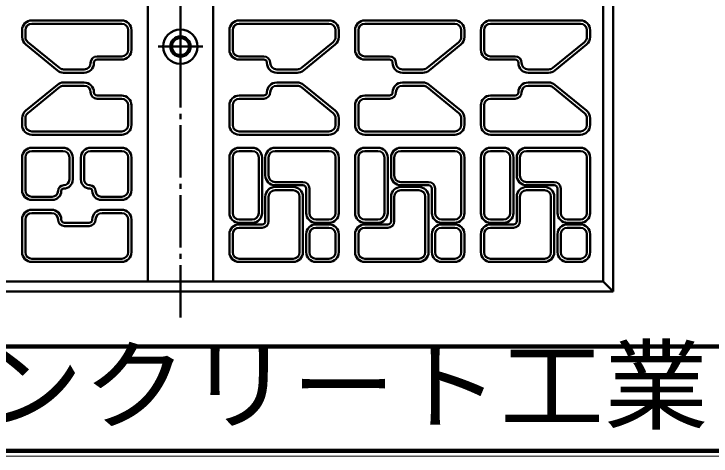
# Model space of a CAD drawing. Units: millimetres, scale not verified. Extents: x 100 to 4105, y 100 to 2870.
# Drawn here: x 647 to 1314, y 100 to 523 of the extents above; entities that cross this region are included whole.
import ezdxf
from ezdxf.enums import TextEntityAlignment as Align

# ---------------------------------------------------------------- set-up
doc = ezdxf.new("R2010")
doc.units = ezdxf.units.MM
doc.header["$LTSCALE"] = 5
doc.linetypes.add('USER2', pattern=[13.4, 10, -1.2, 1, -1.2])
doc.layers.add('V-nasSTD', color=7, linetype='Continuous', lineweight=50)
doc.styles.add('ＭＳ ゴシック', font='')
doc.styles.get('ＭＳ ゴシック').set_extended_font_data('MS Gothic')

msp = doc.modelspace()

# ---------------------------------------------------------------- linework, layer by layer
at = {"layer": 'V-nasSTD', "linetype": 'USER2'}
for p, q in [((806.455, 232.725), (806.455, 1837.413)), ((806.455, 513.506), (806.455, 470.694)), ((785.049, 492.1), (827.861, 492.1))]:
    msp.add_line(p, q, dxfattribs=at)
at = {"layer": 'V-nasSTD'}
for p, q in [((1220.517, 257.725), (1220.517, 1812.413)), ((775.205, 267.1), (775.205, 1803.038)), ((837.705, 267.1), (837.705, 1803.038)), ((1211.142, 267.1), (1211.142, 1803.038)), ((664.267, 517.1), (750.205, 517.1)), ((664.267, 513.975), (750.205, 513.975)), ((948.642, 517.1), (862.705, 517.1)), ((948.642, 513.975), (862.705, 513.975)), ((1068.955, 517.1), (983.017, 517.1)), ((1068.955, 513.975), (983.017, 513.975)), ((1189.267, 517.1), (1103.33, 517.1)), ((1189.267, 513.975), (1103.33, 513.975)), ((654.892, 501.312), (654.892, 507.725)), ((658.017, 507.725), (658.017, 501.312)), ((756.455, 488.975), (756.455, 507.725)), ((759.58, 488.975), (759.58, 507.725)), ((853.33, 507.725), (853.33, 488.975)), ((856.455, 507.725), (856.455, 488.975)), ((954.892, 501.312), (954.892, 507.725)), ((958.017, 507.725), (958.017, 501.312)), ((973.642, 507.725), (973.642, 488.975)), ((976.767, 507.725), (976.767, 488.975)), ((1075.205, 501.312), (1075.205, 507.725)), ((1078.33, 507.725), (1078.33, 501.312)), ((1093.955, 507.725), (1093.955, 488.975)), ((1097.08, 507.725), (1097.08, 488.975)), ((1195.517, 501.312), (1195.517, 507.725)), ((1198.642, 507.725), (1198.642, 501.312)), ((688.687, 469.219), (658.331, 494.056)), ((690.666, 471.638), (660.31, 496.475)), ((952.6, 496.475), (922.244, 471.638)), ((954.579, 494.056), (924.223, 469.219)), ((1072.913, 496.475), (1042.557, 471.638)), ((1074.891, 494.056), (1044.535, 469.219)), ((1193.225, 496.475), (1162.869, 471.638)), ((1195.204, 494.056), (1164.848, 469.219)), ((750.205, 482.725), (726.767, 482.725)), ((862.705, 482.725), (886.142, 482.725)), ((983.017, 482.725), (1006.455, 482.725)), ((1103.33, 482.725), (1126.767, 482.725)), ((750.205, 479.6), (726.767, 479.6)), ((862.705, 479.6), (886.142, 479.6)), ((983.017, 479.6), (1006.455, 479.6)), ((1103.33, 479.6), (1126.767, 479.6)), ((694.623, 470.225), (714.267, 470.225)), ((714.267, 467.1), (694.623, 467.1)), ((918.286, 470.225), (898.642, 470.225)), ((918.286, 467.1), (898.642, 467.1)), ((1038.599, 470.225), (1018.955, 470.225)), ((1038.599, 467.1), (1018.955, 467.1)), ((1158.911, 470.225), (1139.267, 470.225)), ((1158.911, 467.1), (1139.267, 467.1)), ((658.331, 430.769), (688.687, 455.606)), ((694.623, 457.725), (714.267, 457.725)), ((694.623, 454.6), (714.267, 454.6)), ((898.642, 457.725), (918.286, 457.725)), ((918.286, 454.6), (898.642, 454.6)), ((924.223, 455.606), (954.579, 430.769)), ((1018.955, 457.725), (1038.599, 457.725)), ((1038.599, 454.6), (1018.955, 454.6)), ((1044.535, 455.606), (1074.891, 430.769)), ((1139.267, 457.725), (1158.911, 457.725)), ((1158.911, 454.6), (1139.267, 454.6)), ((1164.848, 455.606), (1195.204, 430.769)), ((660.31, 428.351), (690.666, 453.187)), ((922.244, 453.187), (952.6, 428.351)), ((1042.557, 453.187), (1072.913, 428.351)), ((1162.869, 453.187), (1193.225, 428.351)), ((750.205, 445.225), (726.767, 445.225)), ((750.205, 442.1), (726.767, 442.1)), ((862.705, 445.225), (886.142, 445.225)), ((862.705, 442.1), (886.142, 442.1)), ((983.017, 445.225), (1006.455, 445.225)), ((983.017, 442.1), (1006.455, 442.1)), ((1103.33, 445.225), (1126.767, 445.225)), ((1103.33, 442.1), (1126.767, 442.1)), ((756.455, 417.1), (756.455, 435.85)), ((759.58, 417.1), (759.58, 435.85)), ((853.33, 435.85), (853.33, 417.1)), ((856.455, 435.85), (856.455, 417.1)), ((973.642, 435.85), (973.642, 417.1)), ((976.767, 435.85), (976.767, 417.1)), ((1093.955, 435.85), (1093.955, 417.1)), ((1097.08, 435.85), (1097.08, 417.1)), ((654.892, 417.1), (654.892, 423.513)), ((658.017, 423.513), (658.017, 417.1)), ((954.892, 417.1), (954.892, 423.513)), ((958.017, 423.513), (958.017, 417.1)), ((1075.205, 417.1), (1075.205, 423.513)), ((1078.33, 423.513), (1078.33, 417.1)), ((1195.517, 417.1), (1195.517, 423.513)), ((1198.642, 423.513), (1198.642, 417.1)), ((664.267, 410.85), (750.205, 410.85)), ((664.267, 407.725), (750.205, 407.725)), ((948.642, 410.85), (862.705, 410.85)), ((948.642, 407.725), (862.705, 407.725)), ((1068.955, 410.85), (983.017, 410.85)), ((1068.955, 407.725), (983.017, 407.725)), ((1189.267, 410.85), (1103.33, 410.85)), ((1189.267, 407.725), (1103.33, 407.725)), ((664.267, 395.225), (693.955, 395.225)), ((720.517, 395.225), (750.205, 395.225)), ((875.205, 395.225), (862.705, 395.225)), ((948.642, 395.225), (897.08, 395.225)), ((995.517, 395.225), (983.017, 395.225)), ((1068.955, 395.225), (1017.392, 395.225)), ((1115.83, 395.225), (1103.33, 395.225)), ((1189.267, 395.225), (1137.705, 395.225)), ((693.955, 392.1), (664.267, 392.1)), ((750.205, 392.1), (720.517, 392.1)), ((875.205, 392.1), (862.705, 392.1)), ((948.642, 392.1), (897.08, 392.1)), ((995.517, 392.1), (983.017, 392.1)), ((1068.955, 392.1), (1017.392, 392.1)), ((1115.83, 392.1), (1103.33, 392.1)), ((1189.267, 392.1), (1137.705, 392.1)), ((654.892, 354.6), (654.892, 385.85)), ((658.017, 385.85), (658.017, 354.6)), ((700.205, 364.756), (700.205, 385.85)), ((703.33, 364.756), (703.33, 385.85)), ((711.142, 364.756), (711.142, 385.85)), ((714.267, 385.85), (714.267, 364.756)), ((756.455, 354.6), (756.455, 385.85)), ((759.58, 354.6), (759.58, 385.85)), ((853.33, 332.725), (853.33, 385.85)), ((856.455, 385.85), (856.455, 332.725)), ((881.455, 332.725), (881.455, 385.85)), ((884.58, 332.725), (884.58, 385.85)), ((887.705, 385.85), (887.705, 368.663)), ((890.83, 385.85), (890.83, 368.663)), ((954.892, 332.725), (954.892, 385.85)), ((958.017, 332.725), (958.017, 385.85)), ((973.642, 332.725), (973.642, 385.85)), ((976.767, 385.85), (976.767, 332.725)), ((1001.767, 332.725), (1001.767, 385.85)), ((1004.892, 332.725), (1004.892, 385.85)), ((1008.017, 385.85), (1008.017, 368.663)), ((1011.142, 385.85), (1011.142, 368.663)), ((1075.205, 332.725), (1075.205, 385.85)), ((1078.33, 332.725), (1078.33, 385.85)), ((1093.955, 332.725), (1093.955, 385.85)), ((1097.08, 385.85), (1097.08, 332.725)), ((1122.08, 332.725), (1122.08, 385.85)), ((1125.205, 332.725), (1125.205, 385.85)), ((1128.33, 385.85), (1128.33, 368.663)), ((1131.455, 385.85), (1131.455, 368.663)), ((1195.517, 332.725), (1195.517, 385.85)), ((1198.642, 332.725), (1198.642, 385.85)), ((897.08, 362.413), (923.642, 362.413)), ((1017.392, 362.413), (1043.955, 362.413)), ((1137.705, 362.413), (1164.267, 362.413)), ((897.08, 359.288), (923.642, 359.288)), ((914.267, 357.725), (897.08, 357.725)), ((914.267, 354.6), (897.08, 354.6)), ((926.767, 332.725), (926.767, 356.163)), ((929.892, 356.163), (929.892, 332.725)), ((1017.392, 359.288), (1043.955, 359.288)), ((1034.58, 357.725), (1017.392, 357.725)), ((1034.58, 354.6), (1017.392, 354.6)), ((1047.08, 332.725), (1047.08, 356.163)), ((1050.205, 356.163), (1050.205, 332.725)), ((1137.705, 359.288), (1164.267, 359.288)), ((1154.892, 357.725), (1137.705, 357.725)), ((1154.892, 354.6), (1137.705, 354.6)), ((1167.392, 332.725), (1167.392, 356.163)), ((1170.517, 356.163), (1170.517, 332.725)), ((664.267, 348.35), (683.799, 348.35)), ((730.674, 348.35), (750.205, 348.35)), ((887.705, 324.913), (887.705, 348.35)), ((890.83, 348.35), (890.83, 324.913)), ((920.517, 295.225), (920.517, 348.35)), ((923.642, 295.225), (923.642, 348.35)), ((1008.017, 324.913), (1008.017, 348.35)), ((1011.142, 348.35), (1011.142, 324.913)), ((1040.83, 295.225), (1040.83, 348.35)), ((1043.955, 295.225), (1043.955, 348.35)), ((1128.33, 324.913), (1128.33, 348.35)), ((1131.455, 348.35), (1131.455, 324.913)), ((1161.142, 295.225), (1161.142, 348.35)), ((1164.267, 295.225), (1164.267, 348.35)), ((664.267, 345.225), (683.799, 345.225)), ((730.674, 345.225), (750.205, 345.225)), ((664.267, 335.85), (683.017, 335.85)), ((731.455, 335.85), (750.205, 335.85)), ((664.267, 332.725), (683.017, 332.725)), ((731.455, 332.725), (750.205, 332.725)), ((654.892, 295.225), (654.892, 326.475)), ((658.017, 326.475), (658.017, 295.225)), ((695.517, 323.35), (718.955, 323.35)), ((756.455, 295.225), (756.455, 326.475)), ((759.58, 295.225), (759.58, 326.475)), ((862.705, 326.475), (875.205, 326.475)), ((875.205, 323.35), (862.705, 323.35)), ((862.705, 321.788), (884.58, 321.788)), ((936.142, 326.475), (948.642, 326.475)), ((948.642, 323.35), (936.142, 323.35)), ((948.642, 321.788), (936.142, 321.788)), ((983.017, 326.475), (995.517, 326.475)), ((995.517, 323.35), (983.017, 323.35)), ((983.017, 321.788), (1004.892, 321.788)), ((1056.455, 326.475), (1068.955, 326.475)), ((1068.955, 323.35), (1056.455, 323.35)), ((1068.955, 321.788), (1056.455, 321.788)), ((1103.33, 326.475), (1115.83, 326.475)), ((1115.83, 323.35), (1103.33, 323.35)), ((1103.33, 321.788), (1125.205, 321.788)), ((1176.767, 326.475), (1189.267, 326.475)), ((1189.267, 323.35), (1176.767, 323.35)), ((1189.267, 321.788), (1176.767, 321.788)), ((695.517, 320.225), (718.955, 320.225)), ((862.705, 318.663), (884.58, 318.663)), ((948.642, 318.663), (936.142, 318.663)), ((983.017, 318.663), (1004.892, 318.663)), ((1068.955, 318.663), (1056.455, 318.663)), ((1103.33, 318.663), (1125.205, 318.663)), ((1189.267, 318.663), (1176.767, 318.663)), ((853.33, 295.225), (853.33, 312.413)), ((856.455, 312.413), (856.455, 295.225)), ((926.767, 295.225), (926.767, 312.413)), ((929.892, 312.413), (929.892, 295.225)), ((954.892, 295.225), (954.892, 312.413)), ((958.017, 295.225), (958.017, 312.413)), ((973.642, 295.225), (973.642, 312.413)), ((976.767, 312.413), (976.767, 295.225)), ((1047.08, 295.225), (1047.08, 312.413)), ((1050.205, 312.413), (1050.205, 295.225)), ((1075.205, 295.225), (1075.205, 312.413)), ((1078.33, 295.225), (1078.33, 312.413)), ((1093.955, 295.225), (1093.955, 312.413)), ((1097.08, 312.413), (1097.08, 295.225)), ((1167.392, 295.225), (1167.392, 312.413)), ((1170.517, 312.413), (1170.517, 295.225)), ((1195.517, 295.225), (1195.517, 312.413)), ((1198.642, 295.225), (1198.642, 312.413)), ((664.267, 288.975), (750.205, 288.975)), ((862.705, 288.975), (914.267, 288.975)), ((936.142, 288.975), (948.642, 288.975)), ((983.017, 288.975), (1034.58, 288.975)), ((1056.455, 288.975), (1068.955, 288.975)), ((1103.33, 288.975), (1154.892, 288.975)), ((1176.767, 288.975), (1189.267, 288.975)), ((664.267, 285.85), (750.205, 285.85)), ((914.267, 285.85), (862.705, 285.85)), ((948.642, 285.85), (936.142, 285.85)), ((1034.58, 285.85), (983.017, 285.85)), ((1068.955, 285.85), (1056.455, 285.85)), ((1154.892, 285.85), (1103.33, 285.85)), ((1189.267, 285.85), (1176.767, 285.85)), ((1211.142, 267.1), (401.767, 267.1)), ((1220.517, 257.725), (1211.142, 267.1)), ((1220.517, 257.725), (392.392, 257.725))]:
    msp.add_line(p, q, dxfattribs=at)
at = {"layer": 'V-nasSTD', "lineweight": 100}
for p, q in [((105, 205), (4100, 205)), ((105, 105), (4100, 105))]:
    msp.add_line(p, q, dxfattribs=at)
at = {"layer": 'V-nasSTD', "lineweight": 13}
msp.add_lwpolyline([(100, 100), (100, 2870), (4105, 2870), (4105, 100)], close=True, dxfattribs=at)
at = {"layer": 'V-nasSTD'}
for radius in [16.406, 9.766, 8.203]:
    msp.add_circle((806.455, 492.1), radius, dxfattribs=at)
for centre, radius, start, end in [((664.267, 507.725), 9.375, 90, 180), ((664.267, 507.725), 6.25, 90, 180), ((750.205, 507.725), 9.375, 0, 90), ((750.205, 507.725), 6.25, 0, 90), ((862.705, 507.725), 9.375, 90, 180), ((862.705, 507.725), 6.25, 90, 180), ((948.642, 507.725), 9.375, 0, 90), ((948.642, 507.725), 6.25, 0, 90), ((983.017, 507.725), 9.375, 90, 180), ((983.017, 507.725), 6.25, 90, 180), ((1068.955, 507.725), 9.375, 0, 90), ((1068.955, 507.725), 6.25, 0, 90), ((1103.33, 507.725), 9.375, 90, 180), ((1103.33, 507.725), 6.25, 90, 180), ((1189.267, 507.725), 9.375, 0, 90), ((1189.267, 507.725), 6.25, 0, 90), ((664.267, 501.312), 9.375, 180, 230.71059), ((664.267, 501.312), 6.25, 180, 230.71059), ((948.642, 501.312), 6.25, 309.28941, 0), ((948.642, 501.312), 9.375, 309.28941, 0), ((1068.955, 501.312), 6.25, 309.28941, 0), ((1068.955, 501.312), 9.375, 309.28941, 0), ((1189.267, 501.312), 6.25, 309.28941, 0), ((1189.267, 501.312), 9.375, 309.28941, 0), ((750.205, 488.975), 6.25, 270, 0), ((750.205, 488.975), 9.375, 270, 0), ((862.705, 488.975), 9.375, 180, 270), ((862.705, 488.975), 6.25, 180, 270), ((983.017, 488.975), 9.375, 180, 270), ((983.017, 488.975), 6.25, 180, 270), ((1103.33, 488.975), 9.375, 180, 270), ((1103.33, 488.975), 6.25, 180, 270), ((726.767, 476.475), 6.25, 90, 180), ((886.142, 476.475), 6.25, 0, 90), ((1006.455, 476.475), 6.25, 0, 90), ((1126.767, 476.475), 6.25, 0, 90), ((714.267, 476.475), 6.25, 270, 0), ((714.267, 476.475), 9.375, 270, 0), ((726.767, 476.475), 3.125, 90, 180), ((886.142, 476.475), 3.125, 0, 90), ((898.642, 476.475), 9.375, 180, 270), ((898.642, 476.475), 6.25, 180, 270), ((1006.455, 476.475), 3.125, 0, 90), ((1018.955, 476.475), 9.375, 180, 270), ((1018.955, 476.475), 6.25, 180, 270), ((1126.767, 476.475), 3.125, 0, 90), ((1139.267, 476.475), 9.375, 180, 270), ((1139.267, 476.475), 6.25, 180, 270), ((694.623, 476.475), 9.375, 230.71059, 270), ((694.623, 476.475), 6.25, 230.71059, 270), ((918.286, 476.475), 6.25, 270, 309.28941), ((918.286, 476.475), 9.375, 270, 309.28941), ((1038.599, 476.475), 6.25, 270, 309.28941), ((1038.599, 476.475), 9.375, 270, 309.28941), ((1158.911, 476.475), 6.25, 270, 309.28941), ((1158.911, 476.475), 9.375, 270, 309.28941), ((694.623, 448.35), 9.375, 90, 129.28941), ((694.623, 448.35), 6.25, 90, 129.28941), ((714.267, 448.35), 9.375, 0, 90), ((714.267, 448.35), 6.25, 0, 90), ((898.642, 448.35), 9.375, 90, 180), ((898.642, 448.35), 6.25, 90, 180), ((918.286, 448.35), 9.375, 50.71059, 90), ((918.286, 448.35), 6.25, 50.71059, 90), ((1018.955, 448.35), 9.375, 90, 180), ((1018.955, 448.35), 6.25, 90, 180), ((1038.599, 448.35), 9.375, 50.71059, 90), ((1038.599, 448.35), 6.25, 50.71059, 90), ((1139.267, 448.35), 9.375, 90, 180), ((1139.267, 448.35), 6.25, 90, 180), ((1158.911, 448.35), 9.375, 50.71059, 90), ((1158.911, 448.35), 6.25, 50.71059, 90), ((726.767, 448.35), 6.25, 180, 270), ((726.767, 448.35), 3.125, 180, 270), ((886.142, 448.35), 6.25, 270, 0), ((886.142, 448.35), 3.125, 270, 0), ((1006.455, 448.35), 6.25, 270, 0), ((1006.455, 448.35), 3.125, 270, 0), ((1126.767, 448.35), 6.25, 270, 0), ((1126.767, 448.35), 3.125, 270, 0), ((750.205, 435.85), 9.375, 0, 90), ((750.205, 435.85), 6.25, 0, 90), ((862.705, 435.85), 9.375, 90, 180), ((862.705, 435.85), 6.25, 90, 180), ((983.017, 435.85), 9.375, 90, 180), ((983.017, 435.85), 6.25, 90, 180), ((1103.33, 435.85), 9.375, 90, 180), ((1103.33, 435.85), 6.25, 90, 180), ((664.267, 423.513), 9.375, 129.28941, 180), ((664.267, 423.513), 6.25, 129.28941, 180), ((948.642, 423.513), 6.25, 0, 50.71059), ((948.642, 423.513), 9.375, 0, 50.71059), ((1068.955, 423.513), 6.25, 0, 50.71059), ((1068.955, 423.513), 9.375, 0, 50.71059), ((1189.267, 423.513), 6.25, 0, 50.71059), ((1189.267, 423.513), 9.375, 0, 50.71059), ((664.267, 417.1), 9.375, 180, 270), ((664.267, 417.1), 6.25, 180, 270), ((750.205, 417.1), 6.25, 270, 0), ((750.205, 417.1), 9.375, 270, 0), ((862.705, 417.1), 9.375, 180, 270), ((862.705, 417.1), 6.25, 180, 270), ((948.642, 417.1), 6.25, 270, 0), ((948.642, 417.1), 9.375, 270, 0), ((983.017, 417.1), 9.375, 180, 270), ((983.017, 417.1), 6.25, 180, 270), ((1068.955, 417.1), 6.25, 270, 0), ((1068.955, 417.1), 9.375, 270, 0), ((1103.33, 417.1), 9.375, 180, 270), ((1103.33, 417.1), 6.25, 180, 270), ((1189.267, 417.1), 6.25, 270, 0), ((1189.267, 417.1), 9.375, 270, 0), ((664.267, 385.85), 9.375, 90, 180), ((693.955, 385.85), 9.375, 0, 90), ((720.517, 385.85), 9.375, 90, 180), ((750.205, 385.85), 9.375, 0, 90), ((862.705, 385.85), 9.375, 90, 180), ((875.205, 385.85), 9.375, 0, 90), ((897.08, 385.85), 9.375, 90, 180), ((948.642, 385.85), 9.375, 0, 90), ((983.017, 385.85), 9.375, 90, 180), ((995.517, 385.85), 9.375, 0, 90), ((1017.392, 385.85), 9.375, 90, 180), ((1068.955, 385.85), 9.375, 0, 90), ((1103.33, 385.85), 9.375, 90, 180), ((1115.83, 385.85), 9.375, 0, 90), ((1137.705, 385.85), 9.375, 90, 180), ((1189.267, 385.85), 9.375, 0, 90), ((664.267, 385.85), 6.25, 90, 180), ((693.955, 385.85), 6.25, 0, 90), ((720.517, 385.85), 6.25, 90, 180), ((750.205, 385.85), 6.25, 0, 90), ((862.705, 385.85), 6.25, 90, 180), ((875.205, 385.85), 6.25, 0, 90), ((897.08, 385.85), 6.25, 90, 180), ((948.642, 385.85), 6.25, 0, 90), ((983.017, 385.85), 6.25, 90, 180), ((995.517, 385.85), 6.25, 0, 90), ((1017.392, 385.85), 6.25, 90, 180), ((1068.955, 385.85), 6.25, 0, 90), ((1103.33, 385.85), 6.25, 90, 180), ((1115.83, 385.85), 6.25, 0, 90), ((1137.705, 385.85), 6.25, 90, 180), ((1189.267, 385.85), 6.25, 0, 90), ((897.08, 368.663), 9.375, 180, 270), ((897.08, 368.663), 6.25, 180, 270), ((1017.392, 368.663), 9.375, 180, 270), ((1017.392, 368.663), 6.25, 180, 270), ((1137.705, 368.663), 9.375, 180, 270), ((1137.705, 368.663), 6.25, 180, 270), ((694.736, 364.756), 5.469, 270, 0), ((694.736, 364.756), 8.594, 270, 0), ((719.736, 364.756), 8.594, 180, 270), ((719.736, 364.756), 5.469, 180, 270), ((923.642, 356.163), 6.25, 0, 90), ((1043.955, 356.163), 6.25, 0, 90), ((1164.267, 356.163), 6.25, 0, 90), ((664.267, 354.6), 9.375, 180, 270), ((664.267, 354.6), 6.25, 180, 270), ((683.799, 353.819), 5.469, 270, 0), ((683.799, 353.819), 8.594, 270, 0), ((694.736, 353.819), 5.469, 90, 180), ((694.736, 353.819), 2.344, 90, 180), ((719.736, 353.819), 5.469, 0, 90), ((719.736, 353.819), 2.344, 0, 90), ((730.674, 353.819), 8.594, 180, 270), ((730.674, 353.819), 5.469, 180, 270), ((750.205, 354.6), 6.25, 270, 0), ((750.205, 354.6), 9.375, 270, 0), ((897.08, 348.35), 9.375, 90, 180), ((897.08, 348.35), 6.25, 90, 180), ((914.267, 348.35), 9.375, 0, 90), ((914.267, 348.35), 6.25, 0, 90), ((923.642, 356.163), 3.125, 0, 90), ((1017.392, 348.35), 9.375, 90, 180), ((1017.392, 348.35), 6.25, 90, 180), ((1034.58, 348.35), 9.375, 0, 90), ((1034.58, 348.35), 6.25, 0, 90), ((1043.955, 356.163), 3.125, 0, 90), ((1137.705, 348.35), 9.375, 90, 180), ((1137.705, 348.35), 6.25, 90, 180), ((1154.892, 348.35), 9.375, 0, 90), ((1154.892, 348.35), 6.25, 0, 90), ((1164.267, 356.163), 3.125, 0, 90), ((664.267, 326.475), 9.375, 90, 180), ((683.017, 326.475), 9.375, 0, 90), ((731.455, 326.475), 9.375, 90, 180), ((750.205, 326.475), 9.375, 0, 90), ((664.267, 326.475), 6.25, 90, 180), ((683.017, 326.475), 6.25, 0, 90), ((731.455, 326.475), 6.25, 90, 180), ((750.205, 326.475), 6.25, 0, 90), ((862.705, 332.725), 9.375, 180, 270), ((862.705, 332.725), 6.25, 180, 270), ((875.205, 332.725), 6.25, 270, 0), ((875.205, 332.725), 9.375, 270, 0), ((936.142, 332.725), 9.375, 180, 270), ((936.142, 332.725), 6.25, 180, 270), ((948.642, 332.725), 6.25, 270, 0), ((948.642, 332.725), 9.375, 270, 0), ((983.017, 332.725), 9.375, 180, 270), ((983.017, 332.725), 6.25, 180, 270), ((995.517, 332.725), 6.25, 270, 0), ((995.517, 332.725), 9.375, 270, 0), ((1056.455, 332.725), 9.375, 180, 270), ((1056.455, 332.725), 6.25, 180, 270), ((1068.955, 332.725), 6.25, 270, 0), ((1068.955, 332.725), 9.375, 270, 0), ((1103.33, 332.725), 9.375, 180, 270), ((1103.33, 332.725), 6.25, 180, 270), ((1115.83, 332.725), 6.25, 270, 0), ((1115.83, 332.725), 9.375, 270, 0), ((1176.767, 332.725), 9.375, 180, 270), ((1176.767, 332.725), 6.25, 180, 270), ((1189.267, 332.725), 6.25, 270, 0), ((1189.267, 332.725), 9.375, 270, 0), ((695.517, 326.475), 6.25, 180, 270), ((695.517, 326.475), 3.125, 180, 270), ((718.955, 326.475), 6.25, 270, 0), ((718.955, 326.475), 3.125, 270, 0), ((862.705, 312.413), 9.375, 90, 180), ((884.58, 324.913), 6.25, 270, 0), ((884.58, 324.913), 3.125, 270, 0), ((936.142, 312.413), 9.375, 90, 180), ((948.642, 312.413), 9.375, 0, 90), ((983.017, 312.413), 9.375, 90, 180), ((1004.892, 324.913), 6.25, 270, 0), ((1004.892, 324.913), 3.125, 270, 0), ((1056.455, 312.413), 9.375, 90, 180), ((1068.955, 312.413), 9.375, 0, 90), ((1103.33, 312.413), 9.375, 90, 180), ((1125.205, 324.913), 6.25, 270, 0), ((1125.205, 324.913), 3.125, 270, 0), ((1176.767, 312.413), 9.375, 90, 180), ((1189.267, 312.413), 9.375, 0, 90), ((862.705, 312.413), 6.25, 90, 180), ((936.142, 312.413), 6.25, 90, 180), ((948.642, 312.413), 6.25, 0, 90), ((983.017, 312.413), 6.25, 90, 180), ((1056.455, 312.413), 6.25, 90, 180), ((1068.955, 312.413), 6.25, 0, 90), ((1103.33, 312.413), 6.25, 90, 180), ((1176.767, 312.413), 6.25, 90, 180), ((1189.267, 312.413), 6.25, 0, 90), ((664.267, 295.225), 9.375, 180, 270), ((664.267, 295.225), 6.25, 180, 270), ((750.205, 295.225), 6.25, 270, 0), ((750.205, 295.225), 9.375, 270, 0), ((862.705, 295.225), 9.375, 180, 270), ((862.705, 295.225), 6.25, 180, 270), ((914.267, 295.225), 6.25, 270, 0), ((914.267, 295.225), 9.375, 270, 0), ((936.142, 295.225), 9.375, 180, 270), ((936.142, 295.225), 6.25, 180, 270), ((948.642, 295.225), 6.25, 270, 0), ((948.642, 295.225), 9.375, 270, 0), ((983.017, 295.225), 9.375, 180, 270), ((983.017, 295.225), 6.25, 180, 270), ((1034.58, 295.225), 6.25, 270, 0), ((1034.58, 295.225), 9.375, 270, 0), ((1056.455, 295.225), 9.375, 180, 270), ((1056.455, 295.225), 6.25, 180, 270), ((1068.955, 295.225), 6.25, 270, 0), ((1068.955, 295.225), 9.375, 270, 0), ((1103.33, 295.225), 9.375, 180, 270), ((1103.33, 295.225), 6.25, 180, 270), ((1154.892, 295.225), 6.25, 270, 0), ((1154.892, 295.225), 9.375, 270, 0), ((1176.767, 295.225), 9.375, 180, 270), ((1176.767, 295.225), 6.25, 180, 270), ((1189.267, 295.225), 6.25, 270, 0), ((1189.267, 295.225), 9.375, 270, 0)]:
    msp.add_arc(centre, radius, start, end, dxfattribs=at)

# ---------------------------------------------------------------- texts
at = {"layer": 'V-nasSTD', "style": 'ＭＳ ゴシック', "width": 1.05}
msp.add_text('(株)船生コンクリート工業', height=69.65, dxfattribs=at).set_placement((115, 202.5), align=Align.TOP_LEFT)

doc.saveas('drawing.dxf')
